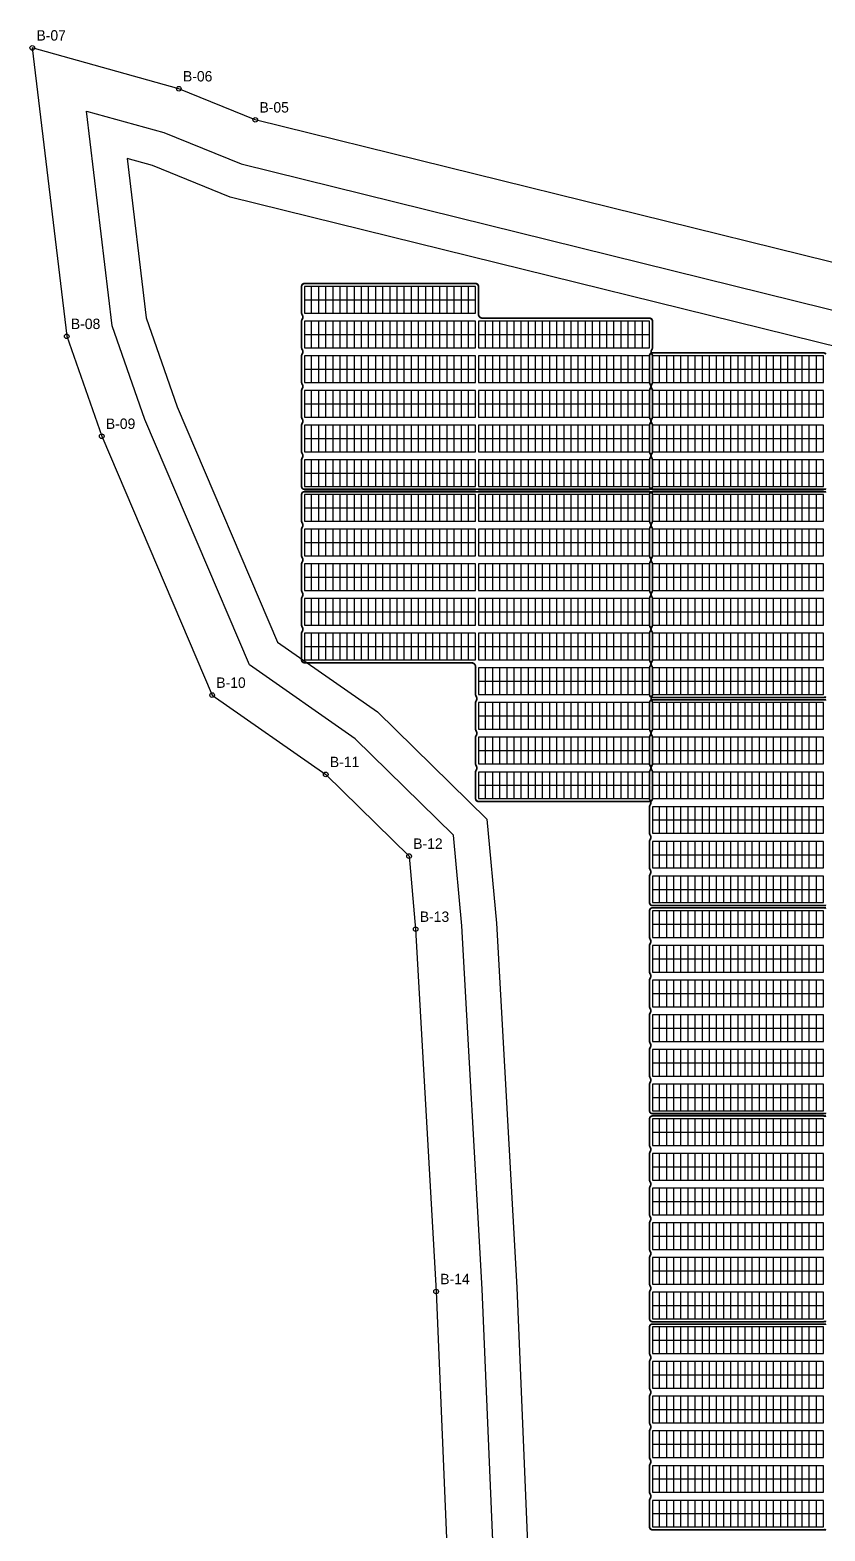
# Model space of a CAD drawing. Header units: metres. Extents: x 534950 to 535747, y 2266404 to 2267123.
# Drawn here: x 534950.3 to 535087.8, y 2266860.9 to 2267120.6 of the extents above; entities that cross this region are included whole.
import ezdxf
from ezdxf.enums import TextEntityAlignment as Align

# ---------------------------------------------------------------- set-up
doc = ezdxf.new("R2010")
doc.units = ezdxf.units.M
for name, color, linetype in [('BOUNDARY', 7, 'Continuous'), ('BOUNDARY_POINTS', 7, 'Continuous'), ('GROUP_BOUNDARY', 1, 'Continuous'), ('MODULES', 5, 'Continuous'), ('PV_TABLES', 3, 'Continuous'), ('SERVICE_ROAD', 1, 'Continuous')]:
    doc.layers.add(name, color=color, linetype=linetype)

# ---------------------------------------------------------------- blocks, each defined once
blk = doc.blocks.new('PV_TABLE_2x24')
at = {"layer": 'MODULES'}
for p, q in [((1.23333, 0), (1.23333, 4.6)), ((2.46666, 0), (2.46666, 4.6)), ((3.69999, 0), (3.69999, 4.6)), ((4.93332, 0), (4.93332, 4.6)), ((6.16665, 0), (6.16665, 4.6)), ((7.39998, 0), (7.39998, 4.6)), ((8.63331, 0), (8.63331, 4.6)), ((9.86664, 0), (9.86664, 4.6)), ((11.09997, 0), (11.09997, 4.6)), ((12.3333, 0), (12.3333, 4.6)), ((13.56663, 0), (13.56663, 4.6)), ((14.79996, 0), (14.79996, 4.6)), ((16.03329, 0), (16.03329, 4.6)), ((17.26662, 0), (17.26662, 4.6)), ((18.49995, 0), (18.49995, 4.6)), ((19.73328, 0), (19.73328, 4.6)), ((20.96661, 0), (20.96661, 4.6)), ((22.19994, 0), (22.19994, 4.6)), ((23.43327, 0), (23.43327, 4.6)), ((24.6666, 0), (24.6666, 4.6)), ((25.89993, 0), (25.89993, 4.6)), ((27.13326, 0), (27.13326, 4.6)), ((28.36659, 0), (28.36659, 4.6)), ((0, 2.3), (29.59992, 2.3))]:
    blk.add_line(p, q, dxfattribs=at)
blk.add_lwpolyline([(0, 0), (29.59992, 0), (29.59992, 4.6), (0, 4.6)], close=True, dxfattribs=at)

msp = doc.modelspace()

# ---------------------------------------------------------------- linework, layer by layer
at = {"layer": 'BOUNDARY'}
msp.add_lwpolyline([(535171.02, 2266857.58), (535170.38, 2266873.39), (535170.17, 2266891.92), (535180.52, 2266930.18), (535196.42, 2266970.01), (535206.39, 2266993.07), (535220.44, 2267021.14), (535227.21, 2267038.07), (535216.62, 2267041.46), (535216.62, 2267041.46), (535188.94, 2267048.54), (535136.41, 2267068.62), (535121.85, 2267072.27), (534989.23, 2267105.04), (534976, 2267110.42), (534950.65, 2267117.49), (534956.61, 2267067.59), (534962.66, 2267050.31), (534981.77, 2267005.52), (535001.41, 2266991.8), (535015.83, 2266977.67), (535016.97, 2266965.03), (535020.51, 2266902.35), (535022.57, 2266852.77)], dxfattribs=at)
at = {"layer": 'BOUNDARY_POINTS'}
for centre in [(534950.65, 2267117.49), (534976, 2267110.42), (534989.23, 2267105.04), (534956.61, 2267067.59), (534962.66, 2267050.31), (534981.77, 2267005.52), (535001.41, 2266991.8), (535015.83, 2266977.67), (535016.97, 2266965.03), (535020.51, 2266902.35)]:
    msp.add_circle(centre, 0.4, dxfattribs=at)
at = {"layer": 'GROUP_BOUNDARY', "color": 1, "lineweight": 211, "true_color": 0xdc143c, "const_width": 0.3}
for points in [[(534997.34, 2267046.54), (534997.38, 2267046.6), (534997.41, 2267046.67), (534997.43, 2267046.74), (534997.44, 2267046.81), (534997.45, 2267046.89), (534997.45, 2267046.96), (534997.44, 2267047.03), (534997.43, 2267047.11), (534997.41, 2267047.18), (534997.38, 2267047.24), (534997.34, 2267047.31), (534997.34, 2267047.32), (534997.3, 2267047.39), (534997.27, 2267047.43), (534997.26, 2267047.48), (534997.25, 2267047.53), (534997.24, 2267047.57), (534997.24, 2267047.64), (534997.24, 2267052.2), (534997.24, 2267052.27), (534997.25, 2267052.32), (534997.26, 2267052.37), (534997.27, 2267052.41), (534997.3, 2267052.46), (534997.34, 2267052.53), (534997.34, 2267052.54), (534997.38, 2267052.6), (534997.41, 2267052.67), (534997.43, 2267052.74), (534997.44, 2267052.81), (534997.45, 2267052.89), (534997.45, 2267052.96), (534997.44, 2267053.04), (534997.43, 2267053.11), (534997.41, 2267053.18), (534997.38, 2267053.25), (534997.34, 2267053.31), (534997.29, 2267053.39), (534997.27, 2267053.43), (534997.26, 2267053.48), (534997.25, 2267053.53), (534997.24, 2267053.57), (534997.24, 2267053.64), (534997.24, 2267058.2), (534997.24, 2267058.27), (534997.25, 2267058.32), (534997.26, 2267058.37), (534997.27, 2267058.41), (534997.3, 2267058.46), (534997.34, 2267058.53), (534997.34, 2267058.54), (534997.38, 2267058.6), (534997.41, 2267058.67), (534997.43, 2267058.74), (534997.44, 2267058.81), (534997.45, 2267058.89), (534997.45, 2267058.96), (534997.44, 2267059.04), (534997.43, 2267059.11), (534997.41, 2267059.18), (534997.38, 2267059.25), (534997.34, 2267059.31), (534997.29, 2267059.39), (534997.27, 2267059.43), (534997.26, 2267059.48), (534997.25, 2267059.53), (534997.24, 2267059.57), (534997.24, 2267059.64), (534997.24, 2267064.2), (534997.24, 2267064.27), (534997.25, 2267064.32), (534997.26, 2267064.37), (534997.27, 2267064.41), (534997.3, 2267064.46), (534997.34, 2267064.53), (534997.34, 2267064.54), (534997.38, 2267064.6), (534997.41, 2267064.67), (534997.43, 2267064.74), (534997.44, 2267064.81), (534997.45, 2267064.89), (534997.45, 2267064.96), (534997.44, 2267065.04), (534997.43, 2267065.11), (534997.41, 2267065.18), (534997.38, 2267065.25), (534997.34, 2267065.31), (534997.29, 2267065.39), (534997.27, 2267065.43), (534997.26, 2267065.48), (534997.25, 2267065.53), (534997.24, 2267065.57), (534997.24, 2267065.64), (534997.24, 2267070.2), (534997.24, 2267070.27), (534997.25, 2267070.32), (534997.26, 2267070.37), (534997.27, 2267070.41), (534997.3, 2267070.46), (534997.34, 2267070.53), (534997.34, 2267070.54), (534997.38, 2267070.6), (534997.41, 2267070.67), (534997.43, 2267070.74), (534997.44, 2267070.81), (534997.45, 2267070.89), (534997.45, 2267070.96), (534997.44, 2267071.04), (534997.43, 2267071.11), (534997.41, 2267071.18), (534997.38, 2267071.25), (534997.34, 2267071.31), (534997.29, 2267071.39), (534997.27, 2267071.43), (534997.26, 2267071.48), (534997.25, 2267071.53), (534997.24, 2267071.57), (534997.24, 2267071.64), (534997.24, 2267076.2), (534997.24, 2267076.27), (534997.25, 2267076.32), (534997.26, 2267076.37), (534997.27, 2267076.41), (534997.3, 2267076.46), (534997.32, 2267076.5), (534997.35, 2267076.54), (534997.38, 2267076.58), (534997.42, 2267076.61), (534997.46, 2267076.64), (534997.5, 2267076.66), (534997.54, 2267076.68), (534997.59, 2267076.7), (534997.64, 2267076.71), (534997.69, 2267076.72), (534997.75, 2267076.72), (535027.32, 2267076.72), (535027.38, 2267076.72), (535027.43, 2267076.71), (535027.48, 2267076.7), (535027.53, 2267076.68), (535027.57, 2267076.66), (535027.61, 2267076.64), (535027.65, 2267076.61), (535027.69, 2267076.58), (535027.72, 2267076.54), (535027.75, 2267076.5), (535027.78, 2267076.46), (535027.8, 2267076.41), (535027.81, 2267076.37), (535027.83, 2267076.32), (535027.83, 2267076.27), (535027.84, 2267076.2), (535027.84, 2267071.64), (535027.83, 2267071.56), (535027.83, 2267071.51), (535027.83, 2267071.43), (535027.83, 2267071.36), (535027.85, 2267071.28), (535027.87, 2267071.21), (535027.9, 2267071.14), (535027.94, 2267071.07), (535027.98, 2267071.01), (535028.03, 2267070.96), (535028.09, 2267070.9), (535028.15, 2267070.86), (535028.21, 2267070.82), (535028.28, 2267070.78), (535028.35, 2267070.76), (535028.43, 2267070.74), (535028.5, 2267070.73), (535028.58, 2267070.72), (535057.42, 2267070.72), (535057.48, 2267070.72), (535057.53, 2267070.71), (535057.58, 2267070.7), (535057.63, 2267070.68), (535057.67, 2267070.66), (535057.71, 2267070.64), (535057.75, 2267070.61), (535057.79, 2267070.58), (535057.82, 2267070.54), (535057.85, 2267070.5), (535057.88, 2267070.46), (535057.9, 2267070.41), (535057.91, 2267070.37), (535057.93, 2267070.32), (535057.93, 2267070.27), (535057.94, 2267070.2), (535057.94, 2267065.64), (535057.93, 2267065.57), (535057.93, 2267065.53), (535057.91, 2267065.48), (535057.9, 2267065.43), (535057.88, 2267065.39), (535057.84, 2267065.32), (535057.83, 2267065.31), (535057.79, 2267065.24), (535057.76, 2267065.17), (535057.74, 2267065.1), (535057.73, 2267065.03), (535057.72, 2267064.96), (535057.72, 2267064.88), (535057.73, 2267064.81), (535057.74, 2267064.74), (535057.77, 2267064.67), (535057.79, 2267064.6), (535057.83, 2267064.53), (535057.88, 2267064.46), (535057.9, 2267064.41), (535057.91, 2267064.37), (535057.93, 2267064.32), (535057.93, 2267064.27), (535057.94, 2267064.2), (535057.94, 2267059.64), (535057.93, 2267059.57), (535057.93, 2267059.53), (535057.91, 2267059.48), (535057.9, 2267059.43), (535057.88, 2267059.39), (535057.84, 2267059.32), (535057.83, 2267059.31), (535057.79, 2267059.24), (535057.76, 2267059.17), (535057.74, 2267059.1), (535057.73, 2267059.03), (535057.72, 2267058.96), (535057.72, 2267058.88), (535057.73, 2267058.81), (535057.74, 2267058.74), (535057.77, 2267058.67), (535057.79, 2267058.6), (535057.83, 2267058.53), (535057.88, 2267058.46), (535057.9, 2267058.41), (535057.91, 2267058.37), (535057.93, 2267058.32), (535057.93, 2267058.27), (535057.94, 2267058.2), (535057.94, 2267053.64), (535057.93, 2267053.57), (535057.93, 2267053.53), (535057.91, 2267053.48), (535057.9, 2267053.43), (535057.88, 2267053.39), (535057.84, 2267053.32), (535057.83, 2267053.31), (535057.79, 2267053.24), (535057.76, 2267053.17), (535057.74, 2267053.1), (535057.73, 2267053.03), (535057.72, 2267052.96), (535057.72, 2267052.88), (535057.73, 2267052.81), (535057.74, 2267052.74), (535057.77, 2267052.67), (535057.79, 2267052.6), (535057.83, 2267052.53), (535057.88, 2267052.46), (535057.9, 2267052.41), (535057.91, 2267052.37), (535057.93, 2267052.32), (535057.93, 2267052.27), (535057.94, 2267052.2), (535057.94, 2267047.64), (535057.93, 2267047.57), (535057.93, 2267047.53), (535057.91, 2267047.48), (535057.9, 2267047.43), (535057.88, 2267047.39), (535057.84, 2267047.32), (535057.83, 2267047.31), (535057.79, 2267047.24), (535057.76, 2267047.17), (535057.74, 2267047.1), (535057.73, 2267047.03), (535057.72, 2267046.96), (535057.72, 2267046.88), (535057.73, 2267046.81), (535057.74, 2267046.74), (535057.77, 2267046.67), (535057.79, 2267046.6), (535057.83, 2267046.53), (535057.88, 2267046.46), (535057.9, 2267046.41), (535057.91, 2267046.37), (535057.93, 2267046.32), (535057.93, 2267046.27), (535057.94, 2267046.2), (535057.94, 2267041.64), (535057.93, 2267041.57), (535057.93, 2267041.53), (535057.91, 2267041.48), (535057.9, 2267041.43), (535057.88, 2267041.39), (535057.85, 2267041.35), (535057.82, 2267041.31), (535057.79, 2267041.27), (535057.75, 2267041.24), (535057.71, 2267041.21), (535057.67, 2267041.18), (535057.63, 2267041.16), (535057.58, 2267041.15), (535057.53, 2267041.13), (535057.48, 2267041.13), (535057.42, 2267041.12), (535027.85, 2267041.12), (535027.79, 2267041.13), (535027.71, 2267041.14), (535027.7, 2267041.14), (535027.62, 2267041.15), (535027.55, 2267041.15), (535027.47, 2267041.14), (535027.38, 2267041.13), (535027.32, 2267041.12), (534997.75, 2267041.12), (534997.69, 2267041.13), (534997.64, 2267041.13), (534997.59, 2267041.15), (534997.54, 2267041.16), (534997.5, 2267041.18), (534997.46, 2267041.21), (534997.42, 2267041.24), (534997.38, 2267041.27), (534997.35, 2267041.31), (534997.32, 2267041.35), (534997.3, 2267041.39), (534997.27, 2267041.43), (534997.26, 2267041.48), (534997.25, 2267041.53), (534997.24, 2267041.57), (534997.24, 2267041.64), (534997.24, 2267046.2), (534997.24, 2267046.27), (534997.25, 2267046.32), (534997.26, 2267046.37), (534997.27, 2267046.41), (534997.3, 2267046.46), (534997.34, 2267046.53), (534997.34, 2267046.54)], [(534997.34, 2267016.54), (534997.38, 2267016.6), (534997.41, 2267016.67), (534997.43, 2267016.74), (534997.44, 2267016.81), (534997.45, 2267016.89), (534997.45, 2267016.96), (534997.44, 2267017.03), (534997.43, 2267017.11), (534997.41, 2267017.18), (534997.38, 2267017.24), (534997.34, 2267017.31), (534997.34, 2267017.32), (534997.3, 2267017.39), (534997.27, 2267017.43), (534997.26, 2267017.48), (534997.25, 2267017.53), (534997.24, 2267017.57), (534997.24, 2267017.64), (534997.24, 2267022.2), (534997.24, 2267022.27), (534997.25, 2267022.32), (534997.26, 2267022.37), (534997.27, 2267022.41), (534997.3, 2267022.46), (534997.34, 2267022.53), (534997.34, 2267022.54), (534997.38, 2267022.6), (534997.41, 2267022.67), (534997.43, 2267022.74), (534997.44, 2267022.81), (534997.45, 2267022.89), (534997.45, 2267022.96), (534997.44, 2267023.04), (534997.43, 2267023.11), (534997.41, 2267023.18), (534997.38, 2267023.25), (534997.34, 2267023.31), (534997.29, 2267023.39), (534997.27, 2267023.43), (534997.26, 2267023.48), (534997.25, 2267023.53), (534997.24, 2267023.57), (534997.24, 2267023.64), (534997.24, 2267028.2), (534997.24, 2267028.27), (534997.25, 2267028.32), (534997.26, 2267028.37), (534997.27, 2267028.41), (534997.3, 2267028.46), (534997.34, 2267028.53), (534997.34, 2267028.54), (534997.38, 2267028.6), (534997.41, 2267028.67), (534997.43, 2267028.74), (534997.44, 2267028.81), (534997.45, 2267028.89), (534997.45, 2267028.96), (534997.44, 2267029.04), (534997.43, 2267029.11), (534997.41, 2267029.18), (534997.38, 2267029.25), (534997.34, 2267029.31), (534997.29, 2267029.39), (534997.27, 2267029.43), (534997.26, 2267029.48), (534997.25, 2267029.53), (534997.24, 2267029.57), (534997.24, 2267029.64), (534997.24, 2267034.2), (534997.24, 2267034.27), (534997.25, 2267034.32), (534997.26, 2267034.37), (534997.27, 2267034.41), (534997.3, 2267034.46), (534997.34, 2267034.53), (534997.34, 2267034.54), (534997.38, 2267034.6), (534997.41, 2267034.67), (534997.43, 2267034.74), (534997.44, 2267034.81), (534997.45, 2267034.89), (534997.45, 2267034.96), (534997.44, 2267035.04), (534997.43, 2267035.11), (534997.41, 2267035.18), (534997.38, 2267035.25), (534997.34, 2267035.31), (534997.29, 2267035.39), (534997.27, 2267035.43), (534997.26, 2267035.48), (534997.25, 2267035.53), (534997.24, 2267035.57), (534997.24, 2267035.64), (534997.24, 2267040.2), (534997.24, 2267040.27), (534997.25, 2267040.32), (534997.26, 2267040.37), (534997.27, 2267040.41), (534997.3, 2267040.46), (534997.32, 2267040.5), (534997.35, 2267040.54), (534997.38, 2267040.58), (534997.42, 2267040.61), (534997.46, 2267040.64), (534997.5, 2267040.66), (534997.54, 2267040.68), (534997.59, 2267040.7), (534997.64, 2267040.71), (534997.69, 2267040.72), (534997.75, 2267040.72), (535027.32, 2267040.72), (535027.38, 2267040.72), (535027.46, 2267040.71), (535027.48, 2267040.71), (535027.55, 2267040.7), (535027.63, 2267040.7), (535027.7, 2267040.71), (535027.79, 2267040.72), (535027.85, 2267040.72), (535057.42, 2267040.72), (535057.48, 2267040.72), (535057.53, 2267040.71), (535057.58, 2267040.7), (535057.63, 2267040.68), (535057.67, 2267040.66), (535057.71, 2267040.64), (535057.75, 2267040.61), (535057.79, 2267040.58), (535057.82, 2267040.54), (535057.85, 2267040.5), (535057.88, 2267040.46), (535057.9, 2267040.41), (535057.91, 2267040.37), (535057.93, 2267040.32), (535057.93, 2267040.27), (535057.94, 2267040.2), (535057.94, 2267035.64), (535057.93, 2267035.57), (535057.93, 2267035.53), (535057.91, 2267035.48), (535057.9, 2267035.43), (535057.88, 2267035.39), (535057.84, 2267035.32), (535057.83, 2267035.31), (535057.79, 2267035.24), (535057.76, 2267035.17), (535057.74, 2267035.1), (535057.73, 2267035.03), (535057.72, 2267034.96), (535057.72, 2267034.88), (535057.73, 2267034.81), (535057.74, 2267034.74), (535057.77, 2267034.67), (535057.79, 2267034.6), (535057.83, 2267034.53), (535057.88, 2267034.46), (535057.9, 2267034.41), (535057.91, 2267034.37), (535057.93, 2267034.32), (535057.93, 2267034.27), (535057.94, 2267034.2), (535057.94, 2267029.64), (535057.93, 2267029.57), (535057.93, 2267029.53), (535057.91, 2267029.48), (535057.9, 2267029.43), (535057.88, 2267029.39), (535057.84, 2267029.32), (535057.83, 2267029.31), (535057.79, 2267029.24), (535057.76, 2267029.17), (535057.74, 2267029.1), (535057.73, 2267029.03), (535057.72, 2267028.96), (535057.72, 2267028.88), (535057.73, 2267028.81), (535057.74, 2267028.74), (535057.77, 2267028.67), (535057.79, 2267028.6), (535057.83, 2267028.53), (535057.88, 2267028.46), (535057.9, 2267028.41), (535057.91, 2267028.37), (535057.93, 2267028.32), (535057.93, 2267028.27), (535057.94, 2267028.2), (535057.94, 2267023.64), (535057.93, 2267023.57), (535057.93, 2267023.53), (535057.91, 2267023.48), (535057.9, 2267023.43), (535057.88, 2267023.39), (535057.84, 2267023.32), (535057.83, 2267023.31), (535057.79, 2267023.24), (535057.76, 2267023.17), (535057.74, 2267023.1), (535057.73, 2267023.03), (535057.72, 2267022.96), (535057.72, 2267022.88), (535057.73, 2267022.81), (535057.74, 2267022.74), (535057.77, 2267022.67), (535057.79, 2267022.6), (535057.83, 2267022.53), (535057.88, 2267022.46), (535057.9, 2267022.41), (535057.91, 2267022.37), (535057.93, 2267022.32), (535057.93, 2267022.27), (535057.94, 2267022.2), (535057.94, 2267017.64), (535057.93, 2267017.57), (535057.93, 2267017.53), (535057.91, 2267017.48), (535057.9, 2267017.43), (535057.88, 2267017.39), (535057.84, 2267017.32), (535057.83, 2267017.31), (535057.79, 2267017.24), (535057.76, 2267017.17), (535057.74, 2267017.1), (535057.73, 2267017.03), (535057.72, 2267016.96), (535057.72, 2267016.88), (535057.73, 2267016.81), (535057.74, 2267016.74), (535057.77, 2267016.67), (535057.79, 2267016.6), (535057.83, 2267016.53), (535057.88, 2267016.46), (535057.9, 2267016.41), (535057.91, 2267016.37), (535057.93, 2267016.32), (535057.93, 2267016.27), (535057.94, 2267016.2), (535057.94, 2267011.64), (535057.93, 2267011.57), (535057.93, 2267011.53), (535057.91, 2267011.48), (535057.9, 2267011.43), (535057.88, 2267011.39), (535057.84, 2267011.32), (535057.83, 2267011.31), (535057.79, 2267011.24), (535057.76, 2267011.17), (535057.74, 2267011.1), (535057.73, 2267011.03), (535057.72, 2267010.96), (535057.72, 2267010.88), (535057.73, 2267010.81), (535057.74, 2267010.74), (535057.77, 2267010.67), (535057.79, 2267010.6), (535057.83, 2267010.53), (535057.88, 2267010.46), (535057.9, 2267010.41), (535057.91, 2267010.37), (535057.93, 2267010.32), (535057.93, 2267010.27), (535057.94, 2267010.2), (535057.94, 2267005.64), (535057.93, 2267005.57), (535057.93, 2267005.53), (535057.91, 2267005.48), (535057.9, 2267005.43), (535057.88, 2267005.39), (535057.84, 2267005.32), (535057.83, 2267005.31), (535057.79, 2267005.24), (535057.76, 2267005.17), (535057.74, 2267005.1), (535057.73, 2267005.03), (535057.72, 2267004.96), (535057.72, 2267004.88), (535057.73, 2267004.81), (535057.74, 2267004.74), (535057.77, 2267004.67), (535057.79, 2267004.6), (535057.83, 2267004.53), (535057.88, 2267004.46), (535057.9, 2267004.41), (535057.91, 2267004.37), (535057.93, 2267004.32), (535057.93, 2267004.27), (535057.94, 2267004.2), (535057.94, 2266999.64), (535057.93, 2266999.57), (535057.93, 2266999.53), (535057.91, 2266999.48), (535057.9, 2266999.43), (535057.88, 2266999.39), (535057.84, 2266999.32), (535057.83, 2266999.31), (535057.79, 2266999.24), (535057.76, 2266999.17), (535057.74, 2266999.1), (535057.73, 2266999.03), (535057.72, 2266998.96), (535057.72, 2266998.88), (535057.73, 2266998.81), (535057.74, 2266998.74), (535057.77, 2266998.67), (535057.79, 2266998.6), (535057.83, 2266998.53), (535057.88, 2266998.46), (535057.9, 2266998.41), (535057.91, 2266998.37), (535057.93, 2266998.32), (535057.93, 2266998.27), (535057.94, 2266998.2), (535057.94, 2266993.64), (535057.93, 2266993.57), (535057.93, 2266993.53), (535057.91, 2266993.48), (535057.9, 2266993.43), (535057.88, 2266993.39), (535057.84, 2266993.32), (535057.83, 2266993.31), (535057.79, 2266993.24), (535057.76, 2266993.17), (535057.74, 2266993.1), (535057.73, 2266993.03), (535057.72, 2266992.96), (535057.72, 2266992.88), (535057.73, 2266992.81), (535057.74, 2266992.74), (535057.77, 2266992.67), (535057.79, 2266992.6), (535057.83, 2266992.53), (535057.88, 2266992.46), (535057.9, 2266992.41), (535057.91, 2266992.37), (535057.93, 2266992.32), (535057.93, 2266992.27), (535057.94, 2266992.2), (535057.94, 2266987.64), (535057.93, 2266987.57), (535057.93, 2266987.53), (535057.91, 2266987.48), (535057.9, 2266987.43), (535057.88, 2266987.39), (535057.85, 2266987.35), (535057.82, 2266987.31), (535057.79, 2266987.27), (535057.75, 2266987.24), (535057.71, 2266987.21), (535057.67, 2266987.18), (535057.63, 2266987.16), (535057.58, 2266987.15), (535057.53, 2266987.13), (535057.48, 2266987.13), (535057.42, 2266987.12), (535027.85, 2266987.12), (535027.79, 2266987.13), (535027.74, 2266987.13), (535027.69, 2266987.15), (535027.64, 2266987.16), (535027.6, 2266987.18), (535027.56, 2266987.21), (535027.52, 2266987.24), (535027.48, 2266987.27), (535027.45, 2266987.31), (535027.42, 2266987.35), (535027.4, 2266987.39), (535027.37, 2266987.43), (535027.36, 2266987.48), (535027.35, 2266987.53), (535027.34, 2266987.57), (535027.34, 2266987.64), (535027.34, 2266992.2), (535027.34, 2266992.27), (535027.35, 2266992.32), (535027.36, 2266992.37), (535027.37, 2266992.41), (535027.4, 2266992.46), (535027.44, 2266992.53), (535027.44, 2266992.54), (535027.48, 2266992.6), (535027.51, 2266992.67), (535027.53, 2266992.74), (535027.54, 2266992.81), (535027.55, 2266992.89), (535027.55, 2266992.96), (535027.54, 2266993.04), (535027.53, 2266993.11), (535027.51, 2266993.18), (535027.48, 2266993.25), (535027.44, 2266993.31), (535027.39, 2266993.39), (535027.37, 2266993.43), (535027.36, 2266993.48), (535027.35, 2266993.53), (535027.34, 2266993.57), (535027.34, 2266993.64), (535027.34, 2266998.2), (535027.34, 2266998.27), (535027.35, 2266998.32), (535027.36, 2266998.37), (535027.37, 2266998.41), (535027.4, 2266998.46), (535027.44, 2266998.53), (535027.44, 2266998.54), (535027.48, 2266998.6), (535027.51, 2266998.67), (535027.53, 2266998.74), (535027.54, 2266998.81), (535027.55, 2266998.89), (535027.55, 2266998.96), (535027.54, 2266999.04), (535027.53, 2266999.11), (535027.51, 2266999.18), (535027.48, 2266999.25), (535027.44, 2266999.31), (535027.39, 2266999.39), (535027.37, 2266999.43), (535027.36, 2266999.48), (535027.35, 2266999.53), (535027.34, 2266999.57), (535027.34, 2266999.64), (535027.34, 2267004.2), (535027.34, 2267004.27), (535027.35, 2267004.32), (535027.36, 2267004.37), (535027.37, 2267004.41), (535027.4, 2267004.46), (535027.44, 2267004.53), (535027.44, 2267004.54), (535027.48, 2267004.6), (535027.51, 2267004.67), (535027.53, 2267004.74), (535027.54, 2267004.81), (535027.55, 2267004.89), (535027.55, 2267004.96), (535027.54, 2267005.04), (535027.53, 2267005.11), (535027.51, 2267005.18), (535027.48, 2267005.25), (535027.44, 2267005.31), (535027.39, 2267005.39), (535027.37, 2267005.43), (535027.36, 2267005.48), (535027.35, 2267005.53), (535027.34, 2267005.57), (535027.34, 2267005.64), (535027.34, 2267010.2), (535027.34, 2267010.28), (535027.35, 2267010.34), (535027.34, 2267010.41), (535027.34, 2267010.49), (535027.32, 2267010.56), (535027.3, 2267010.64), (535027.27, 2267010.71), (535027.23, 2267010.77), (535027.19, 2267010.83), (535027.14, 2267010.89), (535027.08, 2267010.94), (535027.02, 2267010.99), (535026.96, 2267011.03), (535026.89, 2267011.06), (535026.82, 2267011.09), (535026.75, 2267011.11), (535026.67, 2267011.12), (535026.6, 2267011.12), (534997.75, 2267011.12), (534997.69, 2267011.13), (534997.64, 2267011.13), (534997.59, 2267011.15), (534997.54, 2267011.16), (534997.5, 2267011.18), (534997.46, 2267011.21), (534997.42, 2267011.24), (534997.38, 2267011.27), (534997.35, 2267011.31), (534997.32, 2267011.35), (534997.3, 2267011.39), (534997.27, 2267011.43), (534997.26, 2267011.48), (534997.25, 2267011.53), (534997.24, 2267011.57), (534997.24, 2267011.64), (534997.24, 2267016.2), (534997.24, 2267016.27), (534997.25, 2267016.32), (534997.26, 2267016.37), (534997.27, 2267016.41), (534997.3, 2267016.46), (534997.34, 2267016.53), (534997.34, 2267016.54)]]:
    msp.add_lwpolyline(points, close=True, dxfattribs=at)
at = {"layer": 'GROUP_BOUNDARY', "color": 5, "lineweight": 211, "true_color": 0x006ef0, "const_width": 0.3}
for points in [[(535087.99, 2267041.13), (535087.91, 2267041.14), (535087.89, 2267041.14), (535087.82, 2267041.15), (535087.75, 2267041.15), (535087.67, 2267041.14), (535087.58, 2267041.13), (535087.52, 2267041.12), (535057.95, 2267041.12), (535057.89, 2267041.13), (535057.84, 2267041.13), (535057.79, 2267041.15), (535057.74, 2267041.16), (535057.7, 2267041.18), (535057.66, 2267041.21), (535057.62, 2267041.24), (535057.58, 2267041.27), (535057.55, 2267041.31), (535057.52, 2267041.35), (535057.5, 2267041.39), (535057.47, 2267041.43), (535057.46, 2267041.48), (535057.45, 2267041.53), (535057.44, 2267041.57), (535057.44, 2267041.64), (535057.44, 2267046.2), (535057.44, 2267046.27), (535057.44, 2267046.27), (535057.45, 2267046.32), (535057.46, 2267046.37), (535057.47, 2267046.41), (535057.5, 2267046.46), (535057.54, 2267046.53), (535057.54, 2267046.54), (535057.58, 2267046.6), (535057.61, 2267046.67), (535057.63, 2267046.74), (535057.64, 2267046.81), (535057.65, 2267046.89), (535057.65, 2267046.96), (535057.64, 2267047.04), (535057.63, 2267047.11), (535057.61, 2267047.18), (535057.58, 2267047.25), (535057.54, 2267047.31), (535057.49, 2267047.39), (535057.47, 2267047.43), (535057.46, 2267047.48), (535057.45, 2267047.53), (535057.44, 2267047.57), (535057.44, 2267047.64), (535057.44, 2267052.2), (535057.44, 2267052.27), (535057.45, 2267052.32), (535057.46, 2267052.37), (535057.47, 2267052.41), (535057.5, 2267052.46), (535057.54, 2267052.53), (535057.54, 2267052.54), (535057.58, 2267052.6), (535057.61, 2267052.67), (535057.63, 2267052.74), (535057.64, 2267052.81), (535057.65, 2267052.89), (535057.65, 2267052.96), (535057.64, 2267053.04), (535057.63, 2267053.11), (535057.61, 2267053.18), (535057.58, 2267053.25), (535057.54, 2267053.31), (535057.49, 2267053.39), (535057.47, 2267053.43), (535057.46, 2267053.48), (535057.45, 2267053.53), (535057.44, 2267053.57), (535057.44, 2267053.64), (535057.44, 2267058.2), (535057.44, 2267058.27), (535057.45, 2267058.32), (535057.46, 2267058.37), (535057.47, 2267058.41), (535057.5, 2267058.46), (535057.54, 2267058.53), (535057.54, 2267058.54), (535057.58, 2267058.6), (535057.61, 2267058.67), (535057.63, 2267058.74), (535057.64, 2267058.81), (535057.65, 2267058.89), (535057.65, 2267058.96), (535057.64, 2267059.04), (535057.63, 2267059.11), (535057.61, 2267059.18), (535057.58, 2267059.25), (535057.54, 2267059.31), (535057.49, 2267059.39), (535057.47, 2267059.43), (535057.46, 2267059.48), (535057.45, 2267059.53), (535057.44, 2267059.57), (535057.44, 2267059.64), (535057.44, 2267064.2), (535057.44, 2267064.27), (535057.45, 2267064.32), (535057.46, 2267064.37), (535057.47, 2267064.41), (535057.5, 2267064.46), (535057.52, 2267064.5), (535057.55, 2267064.54), (535057.58, 2267064.58), (535057.62, 2267064.61), (535057.66, 2267064.64), (535057.7, 2267064.66), (535057.74, 2267064.68), (535057.79, 2267064.7), (535057.84, 2267064.71), (535057.89, 2267064.72), (535057.95, 2267064.72), (535087.52, 2267064.72), (535087.58, 2267064.72), (535087.63, 2267064.71), (535087.68, 2267064.7), (535087.73, 2267064.68), (535087.77, 2267064.66), (535087.81, 2267064.64), (535087.85, 2267064.61), (535087.89, 2267064.58), (535087.92, 2267064.54), (535087.95, 2267064.5)], [(535087.99, 2267005.13), (535087.91, 2267005.14), (535087.89, 2267005.14), (535087.82, 2267005.15), (535087.75, 2267005.15), (535087.67, 2267005.14), (535087.58, 2267005.13), (535087.52, 2267005.12), (535057.95, 2267005.12), (535057.89, 2267005.13), (535057.84, 2267005.13), (535057.79, 2267005.15), (535057.74, 2267005.16), (535057.7, 2267005.18), (535057.66, 2267005.21), (535057.62, 2267005.24), (535057.58, 2267005.27), (535057.55, 2267005.31), (535057.52, 2267005.35), (535057.5, 2267005.39), (535057.47, 2267005.43), (535057.46, 2267005.48), (535057.45, 2267005.53), (535057.44, 2267005.57), (535057.44, 2267005.64), (535057.44, 2267010.2), (535057.44, 2267010.27), (535057.45, 2267010.32), (535057.46, 2267010.37), (535057.47, 2267010.41), (535057.5, 2267010.46), (535057.54, 2267010.53), (535057.54, 2267010.54), (535057.54, 2267010.54), (535057.58, 2267010.6), (535057.61, 2267010.67), (535057.63, 2267010.74), (535057.64, 2267010.81), (535057.65, 2267010.89), (535057.65, 2267010.96), (535057.64, 2267011.03), (535057.63, 2267011.11), (535057.61, 2267011.18), (535057.58, 2267011.24), (535057.54, 2267011.31), (535057.54, 2267011.32), (535057.5, 2267011.39), (535057.47, 2267011.43), (535057.46, 2267011.48), (535057.45, 2267011.53), (535057.44, 2267011.57), (535057.44, 2267011.64), (535057.44, 2267016.2), (535057.44, 2267016.27), (535057.45, 2267016.32), (535057.46, 2267016.37), (535057.47, 2267016.41), (535057.5, 2267016.46), (535057.54, 2267016.53), (535057.54, 2267016.54), (535057.58, 2267016.6), (535057.61, 2267016.67), (535057.63, 2267016.74), (535057.64, 2267016.81), (535057.65, 2267016.89), (535057.65, 2267016.96), (535057.64, 2267017.04), (535057.63, 2267017.11), (535057.61, 2267017.18), (535057.58, 2267017.25), (535057.54, 2267017.31), (535057.49, 2267017.39), (535057.47, 2267017.43), (535057.46, 2267017.48), (535057.45, 2267017.53), (535057.44, 2267017.57), (535057.44, 2267017.64), (535057.44, 2267022.2), (535057.44, 2267022.27), (535057.45, 2267022.32), (535057.46, 2267022.37), (535057.47, 2267022.41), (535057.5, 2267022.46), (535057.54, 2267022.53), (535057.54, 2267022.54), (535057.58, 2267022.6), (535057.61, 2267022.67), (535057.63, 2267022.74), (535057.64, 2267022.81), (535057.65, 2267022.89), (535057.65, 2267022.96), (535057.64, 2267023.04), (535057.63, 2267023.11), (535057.61, 2267023.18), (535057.58, 2267023.25), (535057.54, 2267023.31), (535057.49, 2267023.39), (535057.47, 2267023.43), (535057.46, 2267023.48), (535057.45, 2267023.53), (535057.44, 2267023.57), (535057.44, 2267023.64), (535057.44, 2267028.2), (535057.44, 2267028.27), (535057.45, 2267028.32), (535057.46, 2267028.37), (535057.47, 2267028.41), (535057.5, 2267028.46), (535057.54, 2267028.53), (535057.54, 2267028.54), (535057.58, 2267028.6), (535057.61, 2267028.67), (535057.63, 2267028.74), (535057.64, 2267028.81), (535057.65, 2267028.89), (535057.65, 2267028.96), (535057.64, 2267029.04), (535057.63, 2267029.11), (535057.61, 2267029.18), (535057.58, 2267029.25), (535057.54, 2267029.31), (535057.49, 2267029.39), (535057.47, 2267029.43), (535057.46, 2267029.48), (535057.45, 2267029.53), (535057.44, 2267029.57), (535057.44, 2267029.64), (535057.44, 2267034.2), (535057.44, 2267034.27), (535057.45, 2267034.32), (535057.46, 2267034.37), (535057.47, 2267034.41), (535057.5, 2267034.46), (535057.54, 2267034.53), (535057.54, 2267034.54), (535057.58, 2267034.6), (535057.61, 2267034.67), (535057.63, 2267034.74), (535057.64, 2267034.81), (535057.65, 2267034.89), (535057.65, 2267034.96), (535057.64, 2267035.04), (535057.63, 2267035.11), (535057.61, 2267035.18), (535057.58, 2267035.25), (535057.54, 2267035.31), (535057.49, 2267035.39), (535057.47, 2267035.43), (535057.46, 2267035.48), (535057.45, 2267035.53), (535057.44, 2267035.57), (535057.44, 2267035.64), (535057.44, 2267040.2), (535057.44, 2267040.27), (535057.45, 2267040.32), (535057.46, 2267040.37), (535057.47, 2267040.41), (535057.5, 2267040.46), (535057.52, 2267040.5), (535057.55, 2267040.54), (535057.58, 2267040.58), (535057.62, 2267040.61), (535057.66, 2267040.64), (535057.7, 2267040.66), (535057.74, 2267040.68), (535057.79, 2267040.7), (535057.84, 2267040.71), (535057.89, 2267040.72), (535057.95, 2267040.72), (535087.52, 2267040.72), (535087.58, 2267040.72), (535087.66, 2267040.71), (535087.68, 2267040.71), (535087.75, 2267040.7), (535087.83, 2267040.7), (535087.9, 2267040.71), (535087.99, 2267040.72)], [(535087.99, 2266969.13), (535087.91, 2266969.14), (535087.89, 2266969.14), (535087.82, 2266969.15), (535087.75, 2266969.15), (535087.67, 2266969.14), (535087.58, 2266969.13), (535087.52, 2266969.12), (535057.95, 2266969.12), (535057.89, 2266969.13), (535057.84, 2266969.13), (535057.79, 2266969.15), (535057.74, 2266969.16), (535057.7, 2266969.18), (535057.66, 2266969.21), (535057.62, 2266969.24), (535057.58, 2266969.27), (535057.55, 2266969.31), (535057.52, 2266969.35), (535057.5, 2266969.39), (535057.47, 2266969.43), (535057.46, 2266969.48), (535057.45, 2266969.53), (535057.44, 2266969.57), (535057.44, 2266969.64), (535057.44, 2266974.2), (535057.44, 2266974.27), (535057.45, 2266974.32), (535057.46, 2266974.37), (535057.47, 2266974.41), (535057.5, 2266974.46), (535057.54, 2266974.53), (535057.54, 2266974.54), (535057.54, 2266974.54), (535057.58, 2266974.6), (535057.61, 2266974.67), (535057.63, 2266974.74), (535057.64, 2266974.81), (535057.65, 2266974.89), (535057.65, 2266974.96), (535057.64, 2266975.03), (535057.63, 2266975.11), (535057.61, 2266975.18), (535057.58, 2266975.24), (535057.54, 2266975.31), (535057.54, 2266975.32), (535057.5, 2266975.39), (535057.47, 2266975.43), (535057.46, 2266975.48), (535057.45, 2266975.53), (535057.44, 2266975.57), (535057.44, 2266975.64), (535057.44, 2266980.2), (535057.44, 2266980.27), (535057.45, 2266980.32), (535057.46, 2266980.37), (535057.47, 2266980.41), (535057.5, 2266980.46), (535057.54, 2266980.53), (535057.54, 2266980.54), (535057.58, 2266980.6), (535057.61, 2266980.67), (535057.63, 2266980.74), (535057.64, 2266980.81), (535057.65, 2266980.89), (535057.65, 2266980.96), (535057.64, 2266981.04), (535057.63, 2266981.11), (535057.61, 2266981.18), (535057.58, 2266981.25), (535057.54, 2266981.31), (535057.49, 2266981.39), (535057.47, 2266981.43), (535057.46, 2266981.48), (535057.45, 2266981.53), (535057.44, 2266981.57), (535057.44, 2266981.64), (535057.44, 2266986.2), (535057.44, 2266986.27), (535057.45, 2266986.32), (535057.46, 2266986.37), (535057.47, 2266986.41), (535057.5, 2266986.46), (535057.54, 2266986.53), (535057.54, 2266986.54), (535057.58, 2266986.6), (535057.61, 2266986.67), (535057.63, 2266986.74), (535057.64, 2266986.81), (535057.65, 2266986.89), (535057.65, 2266986.96), (535057.64, 2266987.04), (535057.63, 2266987.11), (535057.61, 2266987.18), (535057.58, 2266987.25), (535057.54, 2266987.31), (535057.49, 2266987.39), (535057.47, 2266987.43), (535057.46, 2266987.48), (535057.45, 2266987.53), (535057.44, 2266987.57), (535057.44, 2266987.64), (535057.44, 2266992.2), (535057.44, 2266992.27), (535057.45, 2266992.32), (535057.46, 2266992.37), (535057.47, 2266992.41), (535057.5, 2266992.46), (535057.54, 2266992.53), (535057.54, 2266992.54), (535057.58, 2266992.6), (535057.61, 2266992.67), (535057.63, 2266992.74), (535057.64, 2266992.81), (535057.65, 2266992.89), (535057.65, 2266992.96), (535057.64, 2266993.04), (535057.63, 2266993.11), (535057.61, 2266993.18), (535057.58, 2266993.25), (535057.54, 2266993.31), (535057.49, 2266993.39), (535057.47, 2266993.43), (535057.46, 2266993.48), (535057.45, 2266993.53), (535057.44, 2266993.57), (535057.44, 2266993.64), (535057.44, 2266998.2), (535057.44, 2266998.27), (535057.45, 2266998.32), (535057.46, 2266998.37), (535057.47, 2266998.41), (535057.5, 2266998.46), (535057.54, 2266998.53), (535057.54, 2266998.54), (535057.58, 2266998.6), (535057.61, 2266998.67), (535057.63, 2266998.74), (535057.64, 2266998.81), (535057.65, 2266998.89), (535057.65, 2266998.96), (535057.64, 2266999.04), (535057.63, 2266999.11), (535057.61, 2266999.18), (535057.58, 2266999.25), (535057.54, 2266999.31), (535057.49, 2266999.39), (535057.47, 2266999.43), (535057.46, 2266999.48), (535057.45, 2266999.53), (535057.44, 2266999.57), (535057.44, 2266999.64), (535057.44, 2267004.2), (535057.44, 2267004.27), (535057.45, 2267004.32), (535057.46, 2267004.37), (535057.47, 2267004.41), (535057.5, 2267004.46), (535057.52, 2267004.5), (535057.55, 2267004.54), (535057.58, 2267004.58), (535057.62, 2267004.61), (535057.66, 2267004.64), (535057.7, 2267004.66), (535057.74, 2267004.68), (535057.79, 2267004.7), (535057.84, 2267004.71), (535057.89, 2267004.72), (535057.95, 2267004.72), (535087.52, 2267004.72), (535087.58, 2267004.72), (535087.66, 2267004.71), (535087.68, 2267004.71), (535087.75, 2267004.7), (535087.83, 2267004.7), (535087.9, 2267004.71), (535087.99, 2267004.72)], [(535087.99, 2266933.13), (535087.91, 2266933.14), (535087.89, 2266933.14), (535087.82, 2266933.15), (535087.75, 2266933.15), (535087.67, 2266933.14), (535087.58, 2266933.13), (535087.52, 2266933.12), (535057.95, 2266933.12), (535057.89, 2266933.13), (535057.84, 2266933.13), (535057.79, 2266933.15), (535057.74, 2266933.16), (535057.7, 2266933.18), (535057.66, 2266933.21), (535057.62, 2266933.24), (535057.58, 2266933.27), (535057.55, 2266933.31), (535057.52, 2266933.35), (535057.5, 2266933.39), (535057.47, 2266933.43), (535057.46, 2266933.48), (535057.45, 2266933.53), (535057.44, 2266933.57), (535057.44, 2266933.64), (535057.44, 2266938.2), (535057.44, 2266938.27), (535057.45, 2266938.32), (535057.46, 2266938.37), (535057.47, 2266938.41), (535057.5, 2266938.46), (535057.54, 2266938.53), (535057.54, 2266938.54), (535057.54, 2266938.54), (535057.58, 2266938.6), (535057.61, 2266938.67), (535057.63, 2266938.74), (535057.64, 2266938.81), (535057.65, 2266938.89), (535057.65, 2266938.96), (535057.64, 2266939.03), (535057.63, 2266939.11), (535057.61, 2266939.18), (535057.58, 2266939.24), (535057.54, 2266939.31), (535057.54, 2266939.32), (535057.5, 2266939.39), (535057.47, 2266939.43), (535057.46, 2266939.48), (535057.45, 2266939.53), (535057.44, 2266939.57), (535057.44, 2266939.64), (535057.44, 2266944.2), (535057.44, 2266944.27), (535057.45, 2266944.32), (535057.46, 2266944.37), (535057.47, 2266944.41), (535057.5, 2266944.46), (535057.54, 2266944.53), (535057.54, 2266944.54), (535057.58, 2266944.6), (535057.61, 2266944.67), (535057.63, 2266944.74), (535057.64, 2266944.81), (535057.65, 2266944.89), (535057.65, 2266944.96), (535057.64, 2266945.04), (535057.63, 2266945.11), (535057.61, 2266945.18), (535057.58, 2266945.25), (535057.54, 2266945.31), (535057.49, 2266945.39), (535057.47, 2266945.43), (535057.46, 2266945.48), (535057.45, 2266945.53), (535057.44, 2266945.57), (535057.44, 2266945.64), (535057.44, 2266950.2), (535057.44, 2266950.27), (535057.45, 2266950.32), (535057.46, 2266950.37), (535057.47, 2266950.41), (535057.5, 2266950.46), (535057.54, 2266950.53), (535057.54, 2266950.54), (535057.58, 2266950.6), (535057.61, 2266950.67), (535057.63, 2266950.74), (535057.64, 2266950.81), (535057.65, 2266950.89), (535057.65, 2266950.96), (535057.64, 2266951.04), (535057.63, 2266951.11), (535057.61, 2266951.18), (535057.58, 2266951.25), (535057.54, 2266951.31), (535057.49, 2266951.39), (535057.47, 2266951.43), (535057.46, 2266951.48), (535057.45, 2266951.53), (535057.44, 2266951.57), (535057.44, 2266951.64), (535057.44, 2266956.2), (535057.44, 2266956.27), (535057.45, 2266956.32), (535057.46, 2266956.37), (535057.47, 2266956.41), (535057.5, 2266956.46), (535057.54, 2266956.53), (535057.54, 2266956.54), (535057.58, 2266956.6), (535057.61, 2266956.67), (535057.63, 2266956.74), (535057.64, 2266956.81), (535057.65, 2266956.89), (535057.65, 2266956.96), (535057.64, 2266957.04), (535057.63, 2266957.11), (535057.61, 2266957.18), (535057.58, 2266957.25), (535057.54, 2266957.31), (535057.49, 2266957.39), (535057.47, 2266957.43), (535057.46, 2266957.48), (535057.45, 2266957.53), (535057.44, 2266957.57), (535057.44, 2266957.64), (535057.44, 2266962.2), (535057.44, 2266962.27), (535057.45, 2266962.32), (535057.46, 2266962.37), (535057.47, 2266962.41), (535057.5, 2266962.46), (535057.54, 2266962.53), (535057.54, 2266962.54), (535057.58, 2266962.6), (535057.61, 2266962.67), (535057.63, 2266962.74), (535057.64, 2266962.81), (535057.65, 2266962.89), (535057.65, 2266962.96), (535057.64, 2266963.04), (535057.63, 2266963.11), (535057.61, 2266963.18), (535057.58, 2266963.25), (535057.54, 2266963.31), (535057.49, 2266963.39), (535057.47, 2266963.43), (535057.46, 2266963.48), (535057.45, 2266963.53), (535057.44, 2266963.57), (535057.44, 2266963.64), (535057.44, 2266968.2), (535057.44, 2266968.27), (535057.45, 2266968.32), (535057.46, 2266968.37), (535057.47, 2266968.41), (535057.5, 2266968.46), (535057.52, 2266968.5), (535057.55, 2266968.54), (535057.58, 2266968.58), (535057.62, 2266968.61), (535057.66, 2266968.64), (535057.7, 2266968.66), (535057.74, 2266968.68), (535057.79, 2266968.7), (535057.84, 2266968.71), (535057.89, 2266968.72), (535057.95, 2266968.72), (535087.52, 2266968.72), (535087.58, 2266968.72), (535087.66, 2266968.71), (535087.68, 2266968.71), (535087.75, 2266968.7), (535087.83, 2266968.7), (535087.9, 2266968.71), (535087.99, 2266968.72)], [(535087.99, 2266897.13), (535087.91, 2266897.14), (535087.89, 2266897.14), (535087.82, 2266897.15), (535087.75, 2266897.15), (535087.67, 2266897.14), (535087.58, 2266897.13), (535087.52, 2266897.12), (535057.95, 2266897.12), (535057.89, 2266897.13), (535057.84, 2266897.13), (535057.79, 2266897.15), (535057.74, 2266897.16), (535057.7, 2266897.18), (535057.66, 2266897.21), (535057.62, 2266897.24), (535057.58, 2266897.27), (535057.55, 2266897.31), (535057.52, 2266897.35), (535057.5, 2266897.39), (535057.47, 2266897.43), (535057.46, 2266897.48), (535057.45, 2266897.53), (535057.44, 2266897.57), (535057.44, 2266897.64), (535057.44, 2266902.2), (535057.44, 2266902.27), (535057.45, 2266902.32), (535057.46, 2266902.37), (535057.47, 2266902.41), (535057.5, 2266902.46), (535057.54, 2266902.53), (535057.54, 2266902.54), (535057.54, 2266902.54), (535057.58, 2266902.6), (535057.61, 2266902.67), (535057.63, 2266902.74), (535057.64, 2266902.81), (535057.65, 2266902.89), (535057.65, 2266902.96), (535057.64, 2266903.03), (535057.63, 2266903.11), (535057.61, 2266903.18), (535057.58, 2266903.24), (535057.54, 2266903.31), (535057.54, 2266903.32), (535057.5, 2266903.39), (535057.47, 2266903.43), (535057.46, 2266903.48), (535057.45, 2266903.53), (535057.44, 2266903.57), (535057.44, 2266903.64), (535057.44, 2266908.2), (535057.44, 2266908.27), (535057.45, 2266908.32), (535057.46, 2266908.37), (535057.47, 2266908.41), (535057.5, 2266908.46), (535057.54, 2266908.53), (535057.54, 2266908.54), (535057.58, 2266908.6), (535057.61, 2266908.67), (535057.63, 2266908.74), (535057.64, 2266908.81), (535057.65, 2266908.89), (535057.65, 2266908.96), (535057.64, 2266909.04), (535057.63, 2266909.11), (535057.61, 2266909.18), (535057.58, 2266909.25), (535057.54, 2266909.31), (535057.49, 2266909.39), (535057.47, 2266909.43), (535057.46, 2266909.48), (535057.45, 2266909.53), (535057.44, 2266909.57), (535057.44, 2266909.64), (535057.44, 2266914.2), (535057.44, 2266914.27), (535057.45, 2266914.32), (535057.46, 2266914.37), (535057.47, 2266914.41), (535057.5, 2266914.46), (535057.54, 2266914.53), (535057.54, 2266914.54), (535057.58, 2266914.6), (535057.61, 2266914.67), (535057.63, 2266914.74), (535057.64, 2266914.81), (535057.65, 2266914.89), (535057.65, 2266914.96), (535057.64, 2266915.04), (535057.63, 2266915.11), (535057.61, 2266915.18), (535057.58, 2266915.25), (535057.54, 2266915.31), (535057.49, 2266915.39), (535057.47, 2266915.43), (535057.46, 2266915.48), (535057.45, 2266915.53), (535057.44, 2266915.57), (535057.44, 2266915.64), (535057.44, 2266920.2), (535057.44, 2266920.27), (535057.45, 2266920.32), (535057.46, 2266920.37), (535057.47, 2266920.41), (535057.5, 2266920.46), (535057.54, 2266920.53), (535057.54, 2266920.54), (535057.58, 2266920.6), (535057.61, 2266920.67), (535057.63, 2266920.74), (535057.64, 2266920.81), (535057.65, 2266920.89), (535057.65, 2266920.96), (535057.64, 2266921.04), (535057.63, 2266921.11), (535057.61, 2266921.18), (535057.58, 2266921.25), (535057.54, 2266921.31), (535057.49, 2266921.39), (535057.47, 2266921.43), (535057.46, 2266921.48), (535057.45, 2266921.53), (535057.44, 2266921.57), (535057.44, 2266921.64), (535057.44, 2266926.2), (535057.44, 2266926.27), (535057.45, 2266926.32), (535057.46, 2266926.37), (535057.47, 2266926.41), (535057.5, 2266926.46), (535057.54, 2266926.53), (535057.54, 2266926.54), (535057.58, 2266926.6), (535057.61, 2266926.67), (535057.63, 2266926.74), (535057.64, 2266926.81), (535057.65, 2266926.89), (535057.65, 2266926.96), (535057.64, 2266927.04), (535057.63, 2266927.11), (535057.61, 2266927.18), (535057.58, 2266927.25), (535057.54, 2266927.31), (535057.49, 2266927.39), (535057.47, 2266927.43), (535057.46, 2266927.48), (535057.45, 2266927.53), (535057.44, 2266927.57), (535057.44, 2266927.64), (535057.44, 2266932.2), (535057.44, 2266932.27), (535057.45, 2266932.32), (535057.46, 2266932.37), (535057.47, 2266932.41), (535057.5, 2266932.46), (535057.52, 2266932.5), (535057.55, 2266932.54), (535057.58, 2266932.58), (535057.62, 2266932.61), (535057.66, 2266932.64), (535057.7, 2266932.66), (535057.74, 2266932.68), (535057.79, 2266932.7), (535057.84, 2266932.71), (535057.89, 2266932.72), (535057.95, 2266932.72), (535087.52, 2266932.72), (535087.58, 2266932.72), (535087.66, 2266932.71), (535087.68, 2266932.71), (535087.75, 2266932.7), (535087.83, 2266932.7), (535087.9, 2266932.71), (535087.99, 2266932.72)], [(535087.99, 2266861.13), (535087.91, 2266861.14), (535087.89, 2266861.14), (535087.82, 2266861.15), (535087.75, 2266861.15), (535087.67, 2266861.14), (535087.58, 2266861.13), (535087.52, 2266861.12), (535057.95, 2266861.12), (535057.89, 2266861.13), (535057.84, 2266861.13), (535057.79, 2266861.15), (535057.74, 2266861.16), (535057.7, 2266861.18), (535057.66, 2266861.21), (535057.62, 2266861.24), (535057.58, 2266861.27), (535057.55, 2266861.31), (535057.52, 2266861.35), (535057.5, 2266861.39), (535057.47, 2266861.43), (535057.46, 2266861.48), (535057.45, 2266861.53), (535057.44, 2266861.57), (535057.44, 2266861.64), (535057.44, 2266866.2), (535057.44, 2266866.27), (535057.45, 2266866.32), (535057.46, 2266866.37), (535057.47, 2266866.41), (535057.5, 2266866.46), (535057.54, 2266866.53), (535057.54, 2266866.54), (535057.54, 2266866.54), (535057.58, 2266866.6), (535057.61, 2266866.67), (535057.63, 2266866.74), (535057.64, 2266866.81), (535057.65, 2266866.89), (535057.65, 2266866.96), (535057.64, 2266867.03), (535057.63, 2266867.11), (535057.61, 2266867.18), (535057.58, 2266867.24), (535057.54, 2266867.31), (535057.54, 2266867.32), (535057.5, 2266867.39), (535057.47, 2266867.43), (535057.46, 2266867.48), (535057.45, 2266867.53), (535057.44, 2266867.57), (535057.44, 2266867.64), (535057.44, 2266872.2), (535057.44, 2266872.27), (535057.45, 2266872.32), (535057.46, 2266872.37), (535057.47, 2266872.41), (535057.5, 2266872.46), (535057.54, 2266872.53), (535057.54, 2266872.54), (535057.58, 2266872.6), (535057.61, 2266872.67), (535057.63, 2266872.74), (535057.64, 2266872.81), (535057.65, 2266872.89), (535057.65, 2266872.96), (535057.64, 2266873.04), (535057.63, 2266873.11), (535057.61, 2266873.18), (535057.58, 2266873.25), (535057.54, 2266873.31), (535057.49, 2266873.39), (535057.47, 2266873.43), (535057.46, 2266873.48), (535057.45, 2266873.53), (535057.44, 2266873.57), (535057.44, 2266873.64), (535057.44, 2266878.2), (535057.44, 2266878.27), (535057.45, 2266878.32), (535057.46, 2266878.37), (535057.47, 2266878.41), (535057.5, 2266878.46), (535057.54, 2266878.53), (535057.54, 2266878.54), (535057.58, 2266878.6), (535057.61, 2266878.67), (535057.63, 2266878.74), (535057.64, 2266878.81), (535057.65, 2266878.89), (535057.65, 2266878.96), (535057.64, 2266879.04), (535057.63, 2266879.11), (535057.61, 2266879.18), (535057.58, 2266879.25), (535057.54, 2266879.31), (535057.49, 2266879.39), (535057.47, 2266879.43), (535057.46, 2266879.48), (535057.45, 2266879.53), (535057.44, 2266879.57), (535057.44, 2266879.64), (535057.44, 2266884.2), (535057.44, 2266884.27), (535057.45, 2266884.32), (535057.46, 2266884.37), (535057.47, 2266884.41), (535057.5, 2266884.46), (535057.54, 2266884.53), (535057.54, 2266884.54), (535057.58, 2266884.6), (535057.61, 2266884.67), (535057.63, 2266884.74), (535057.64, 2266884.81), (535057.65, 2266884.89), (535057.65, 2266884.96), (535057.64, 2266885.04), (535057.63, 2266885.11), (535057.61, 2266885.18), (535057.58, 2266885.25), (535057.54, 2266885.31), (535057.49, 2266885.39), (535057.47, 2266885.43), (535057.46, 2266885.48), (535057.45, 2266885.53), (535057.44, 2266885.57), (535057.44, 2266885.64), (535057.44, 2266890.2), (535057.44, 2266890.27), (535057.45, 2266890.32), (535057.46, 2266890.37), (535057.47, 2266890.41), (535057.5, 2266890.46), (535057.54, 2266890.53), (535057.54, 2266890.54), (535057.58, 2266890.6), (535057.61, 2266890.67), (535057.63, 2266890.74), (535057.64, 2266890.81), (535057.65, 2266890.89), (535057.65, 2266890.96), (535057.64, 2266891.04), (535057.63, 2266891.11), (535057.61, 2266891.18), (535057.58, 2266891.25), (535057.54, 2266891.31), (535057.49, 2266891.39), (535057.47, 2266891.43), (535057.46, 2266891.48), (535057.45, 2266891.53), (535057.44, 2266891.57), (535057.44, 2266891.64), (535057.44, 2266896.2), (535057.44, 2266896.27), (535057.45, 2266896.32), (535057.46, 2266896.37), (535057.47, 2266896.41), (535057.5, 2266896.46), (535057.52, 2266896.5), (535057.55, 2266896.54), (535057.58, 2266896.58), (535057.62, 2266896.61), (535057.66, 2266896.64), (535057.7, 2266896.66), (535057.74, 2266896.68), (535057.79, 2266896.7), (535057.84, 2266896.71), (535057.89, 2266896.72), (535057.95, 2266896.72), (535087.52, 2266896.72), (535087.58, 2266896.72), (535087.66, 2266896.71), (535087.68, 2266896.71), (535087.75, 2266896.7), (535087.83, 2266896.7), (535087.9, 2266896.71), (535087.99, 2266896.72)]]:
    msp.add_lwpolyline(points, dxfattribs=at)
at = {"layer": 'SERVICE_ROAD'}
for points in [[(535030.54, 2266853.8), (535028.5, 2266902.74), (535024.95, 2266965.62), (535023.53, 2266981.32), (535006.53, 2266997.98), (534988.22, 2267010.77), (534970.12, 2267053.21), (534964.45, 2267069.4), (534960.01, 2267106.57), (534973.41, 2267102.83), (534986.76, 2267097.42), (535119.92, 2267064.5), (535134, 2267060.98), (535186.51, 2267040.9), (535214.41, 2267033.77), (535216.6, 2267033.07), (535216.6, 2267033.07), (535213.14, 2267024.43), (535199.14, 2266996.45), (535189.03, 2266973.08), (535172.91, 2266932.71), (535162.15, 2266892.93), (535162.38, 2266873.18), (535163.05, 2266856.81)], [(535157.06, 2266856.23), (535156.38, 2266873.03), (535156.15, 2266893.7), (535167.21, 2266934.62), (535183.49, 2266975.39), (535193.7, 2266998.98), (535207.66, 2267026.89), (535208.54, 2267029.08), (535184.69, 2267035.17), (535132.2, 2267055.25), (535118.48, 2267058.68), (534984.9, 2267091.69), (534971.47, 2267097.15), (534967.04, 2267098.38), (534970.33, 2267070.77), (534975.72, 2267055.38), (534993.07, 2267014.7), (535010.38, 2267002.61), (535029.31, 2266984.07), (535030.94, 2266966.06), (535034.49, 2266903.04), (535036.51, 2266854.57)]]:
    msp.add_lwpolyline(points, dxfattribs=at)

# ---------------------------------------------------------------- block references
at = {"layer": 'PV_TABLES'}
for p in [(534997.74, 2267071.62), (534997.74, 2267065.62), (535027.84, 2267065.62), (534997.74, 2267059.62), (535027.84, 2267059.62), (535057.94, 2267059.62), (534997.74, 2267053.62), (535027.84, 2267053.62), (535057.94, 2267053.62), (534997.74, 2267047.62), (535027.84, 2267047.62), (535057.94, 2267047.62), (534997.74, 2267041.62), (535027.84, 2267041.62), (535057.94, 2267041.62), (534997.74, 2267035.62), (535027.84, 2267035.62), (535057.94, 2267035.62), (534997.74, 2267029.62), (535027.84, 2267029.62), (535057.94, 2267029.62), (534997.74, 2267023.62), (535027.84, 2267023.62), (535057.94, 2267023.62), (534997.74, 2267017.62), (535027.84, 2267017.62), (535057.94, 2267017.62), (534997.74, 2267011.62), (535027.84, 2267011.62), (535057.94, 2267011.62), (535027.84, 2267005.62), (535057.94, 2267005.62), (535027.84, 2266999.62), (535057.94, 2266999.62), (535027.84, 2266993.62), (535057.94, 2266993.62), (535027.84, 2266987.62), (535057.94, 2266987.62), (535057.94, 2266981.62), (535057.94, 2266975.62), (535057.94, 2266969.62), (535057.94, 2266963.62), (535057.94, 2266957.62), (535057.94, 2266951.62), (535057.94, 2266945.62), (535057.94, 2266939.62), (535057.94, 2266933.62), (535057.94, 2266927.62), (535057.94, 2266921.62), (535057.94, 2266915.62), (535057.94, 2266909.62), (535057.94, 2266903.62), (535057.94, 2266897.62), (535057.94, 2266891.62), (535057.94, 2266885.62), (535057.94, 2266879.62), (535057.94, 2266873.62), (535057.94, 2266867.62), (535057.94, 2266861.62)]:
    msp.add_blockref('PV_TABLE_2x24', p, dxfattribs=at)

# ---------------------------------------------------------------- texts
at = {"layer": 'BOUNDARY_POINTS'}
for s, p in [('B-07', (534951.37, 2267118.21)), ('B-06', (534976.72, 2267111.14)), ('B-05', (534989.95, 2267105.76)), ('B-08', (534957.33, 2267068.31)), ('B-09', (534963.38, 2267051.03)), ('B-10', (534982.48, 2267006.24)), ('B-11', (535002.13, 2266992.52)), ('B-12', (535016.55, 2266978.39)), ('B-13', (535017.69, 2266965.75)), ('B-14', (535021.23, 2266903.07))]:
    msp.add_text(s, height=1.8, dxfattribs=at).set_placement(p, align=Align.BOTTOM_LEFT)

doc.saveas('drawing.dxf')
